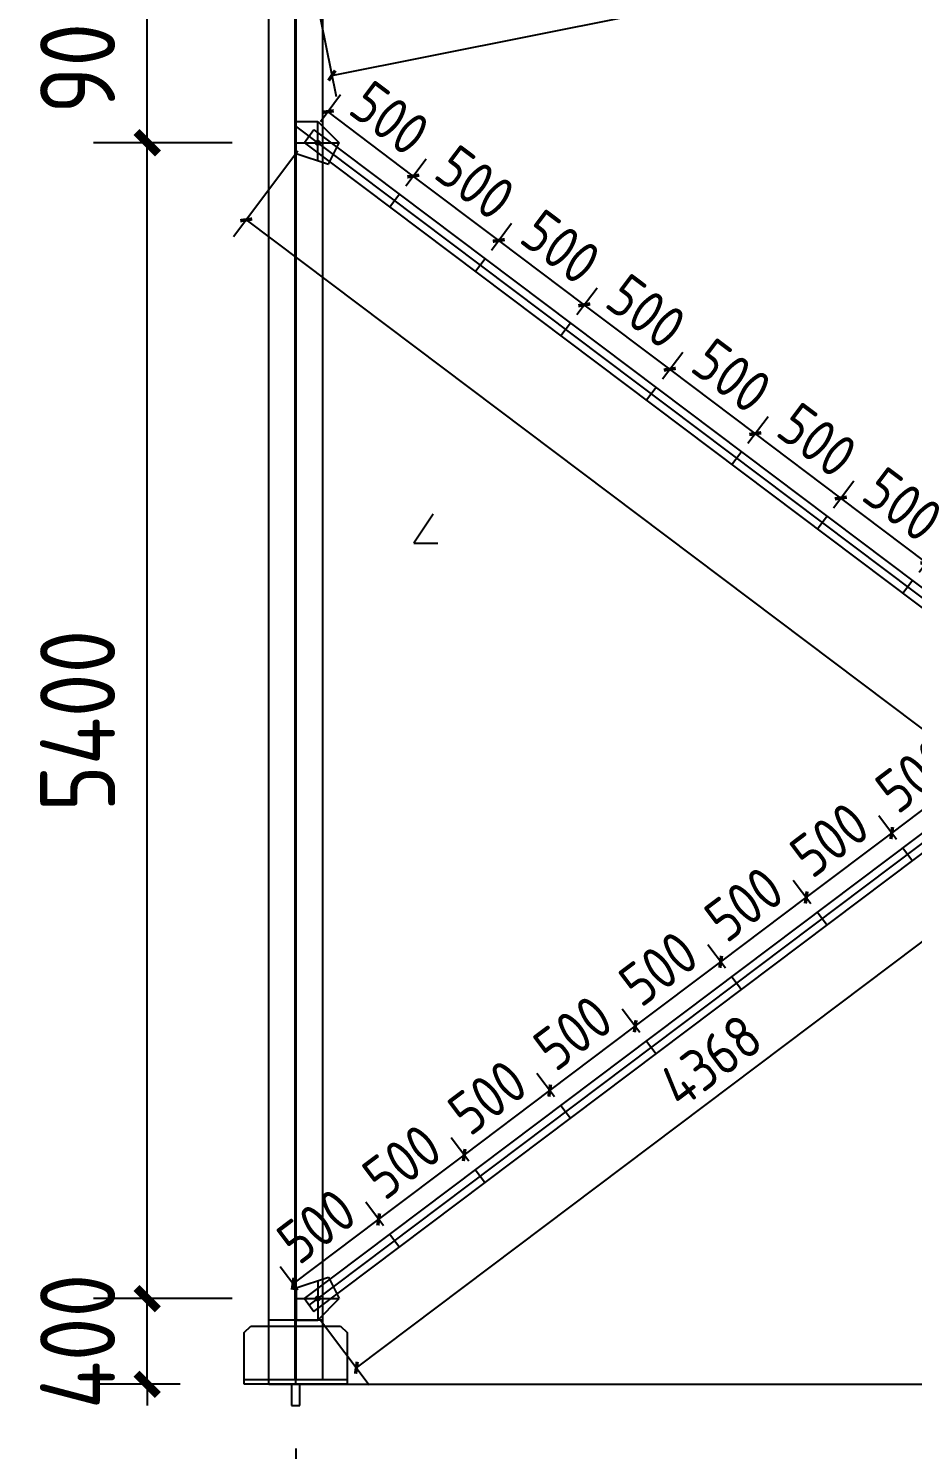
# Model space of a CAD drawing. Extents: x 411778 to 673094, y -11605 to 324395.
# Drawn here: x 495523 to 499652, y 61674 to 68313 of the extents above; entities that cross this region are included whole.
import ezdxf

# ---------------------------------------------------------------- set-up
doc = ezdxf.new("R2010")
doc.units = 0
doc.header["$LTSCALE"] = 1000
doc.header["$MEASUREMENT"] = 0
doc.layers.add('DOTE', color=1, linetype='Continuous')
doc.styles.get("Standard").update_dxf_attribs({"font": 'gbenor.shx', "bigfont": 'gbcbig.shx'})
doc.dimstyles.get("Standard").update_dxf_attribs({"dimscale": 100, "dimtxt": 3.5, "dimasz": 1, "dimexe": 2.5, "dimexo": 3, "dimgap": 1.5, "dimtad": 1, "dimdec": 0, "dimzin": 0, "dimdsep": 46, "dimtxsty": 'Standard', "dimblk": 'ARCHTICK', "dimcen": 0.09, "dimadec": 0, "dimazin": 0, "dimtfac": 1, "dimtdec": 0, "dimtix": 1, "dimtmove": 2, "dimatfit": 3, "dimfxl": 1, "dimtolj": 1, "dimtzin": 0, "dimarcsym": 0})

# ---------------------------------------------------------------- blocks, each defined once
blk = doc.blocks.new('_ArchTick')
at = {"color": 0, "linetype": 'ByBlock', "const_width": 0.4}
blk.add_lwpolyline([(-0.5, -0.5), (0.5, 0.5)], dxfattribs=at)
blk = doc.blocks.new('*D704')
at = {"color": 0, "lineweight": -2}
for p, q in [((496771, 61679), (496771, 60912)), ((504146, 61679), (504146, 60912)), ((496771, 61162), (504146, 61162))]:
    blk.add_line(p, q, dxfattribs=at)
at = {"layer": 'Defpoints', "color": 0}
for p in [(496771, 61979), (504146, 61979), (504146, 61162)]:
    blk.add_point(p, dxfattribs=at)
at = {"color": 0, "lineweight": -2, "xscale": 100, "yscale": 100, "zscale": 100, "rotation": 180}
blk.add_blockref('_ArchTick', (496771, 61162), dxfattribs=at)
at = {"color": 0, "lineweight": -2, "xscale": 100, "yscale": 100, "zscale": 100}
blk.add_blockref('_ArchTick', (504146, 61162), dxfattribs=at)
at = {"color": 0, "insert": (500458.5, 61487), "char_height": 350, "attachment_point": 5}
blk.add_mtext('\\A1;7375', dxfattribs=at)
blk = doc.blocks.new('*D706')
at = {"color": 3, "lineweight": -2}
for p, q in [((497180.8, 62719.6), (497098.4, 62829)), ((496759.2, 62448.3), (497158.6, 62749.1)), ((496781.4, 62418.8), (496699.1, 62528.1))]:
    blk.add_line(p, q, dxfattribs=at)
at = {"layer": 'Defpoints', "color": 0}
for p in [(497158.6, 62749.1), (497210.9, 62679.7), (496811.5, 62378.9)]:
    blk.add_point(p, dxfattribs=at)
at = {"color": 3, "lineweight": -2, "xscale": 40, "yscale": 40, "zscale": 40}
for p, rotation in [((497158.6, 62749.1), 36.98863594397406), ((496759.2, 62448.3), 216.9886359439741)]:
    blk.add_blockref('_ArchTick', p, dxfattribs=dict(at, rotation=rotation))
at = {"color": 0, "insert": (496868.7, 62718.5), "char_height": 200, "attachment_point": 5, "rotation": 36.98864}
blk.add_mtext('\\A1;500', dxfattribs=at)
blk = doc.blocks.new('*D707')
at = {"color": 3, "lineweight": -2}
for p, q in [((497580.2, 63020.5), (497497.8, 63129.8)), ((497158.6, 62749.1), (497558, 63049.9)), ((497180.8, 62719.6), (497098.4, 62829))]:
    blk.add_line(p, q, dxfattribs=at)
at = {"layer": 'Defpoints', "color": 0}
for p in [(497558, 63049.9), (497610.3, 62980.5), (497210.9, 62679.7)]:
    blk.add_point(p, dxfattribs=at)
at = {"color": 3, "lineweight": -2, "xscale": 40, "yscale": 40, "zscale": 40}
for p, rotation in [((497558, 63049.9), 36.98863594394676), ((497158.6, 62749.1), 216.9886359439468)]:
    blk.add_blockref('_ArchTick', p, dxfattribs=dict(at, rotation=rotation))
at = {"color": 0, "insert": (497268, 63019.3), "char_height": 200, "attachment_point": 5, "rotation": 36.98864}
blk.add_mtext('\\A1;500', dxfattribs=at)
blk = doc.blocks.new('*D708')
at = {"color": 3, "lineweight": -2}
for p, q in [((497979.5, 63321.3), (497897.2, 63430.6)), ((497558, 63049.9), (497957.4, 63350.8)), ((497580.2, 63020.5), (497497.8, 63129.8))]:
    blk.add_line(p, q, dxfattribs=at)
at = {"layer": 'Defpoints', "color": 0}
for p in [(497957.4, 63350.8), (498009.6, 63281.4), (497610.3, 62980.5)]:
    blk.add_point(p, dxfattribs=at)
at = {"color": 3, "lineweight": -2, "xscale": 40, "yscale": 40, "zscale": 40}
for p, rotation in [((497957.4, 63350.8), 36.98863594394676), ((497558, 63049.9), 216.9886359439468)]:
    blk.add_blockref('_ArchTick', p, dxfattribs=dict(at, rotation=rotation))
at = {"color": 0, "insert": (497667.4, 63320.2), "char_height": 200, "attachment_point": 5, "rotation": 36.98864}
blk.add_mtext('\\A1;500', dxfattribs=at)
blk = doc.blocks.new('*D709')
at = {"color": 3, "lineweight": -2}
for p, q in [((498378.9, 63622.1), (498296.6, 63731.5)), ((497957.4, 63350.8), (498356.7, 63651.6)), ((497979.5, 63321.3), (497897.2, 63430.6))]:
    blk.add_line(p, q, dxfattribs=at)
at = {"layer": 'Defpoints', "color": 0}
for p in [(498356.7, 63651.6), (498409, 63582.2), (498009.6, 63281.4)]:
    blk.add_point(p, dxfattribs=at)
at = {"color": 3, "lineweight": -2, "xscale": 40, "yscale": 40, "zscale": 40}
for p, rotation in [((498356.7, 63651.6), 36.98863594394676), ((497957.4, 63350.8), 216.9886359439468)]:
    blk.add_blockref('_ArchTick', p, dxfattribs=dict(at, rotation=rotation))
at = {"color": 0, "insert": (498066.8, 63621), "char_height": 200, "attachment_point": 5, "rotation": 36.98864}
blk.add_mtext('\\A1;500', dxfattribs=at)
blk = doc.blocks.new('*D710')
at = {"color": 3, "lineweight": -2}
for p, q in [((498778.3, 63922.9), (498695.9, 64032.3)), ((498356.7, 63651.6), (498756.1, 63952.4)), ((498378.9, 63622.1), (498296.6, 63731.5))]:
    blk.add_line(p, q, dxfattribs=at)
at = {"layer": 'Defpoints', "color": 0}
for p in [(498756.1, 63952.4), (498808.4, 63883), (498409, 63582.2)]:
    blk.add_point(p, dxfattribs=at)
at = {"color": 3, "lineweight": -2, "xscale": 40, "yscale": 40, "zscale": 40}
for p, rotation in [((498756.1, 63952.4), 36.98863594394676), ((498356.7, 63651.6), 216.9886359439468)]:
    blk.add_blockref('_ArchTick', p, dxfattribs=dict(at, rotation=rotation))
at = {"color": 0, "insert": (498466.2, 63921.8), "char_height": 200, "attachment_point": 5, "rotation": 36.98864}
blk.add_mtext('\\A1;500', dxfattribs=at)
blk = doc.blocks.new('*D711')
at = {"color": 3, "lineweight": -2}
for p, q in [((499177.7, 64223.8), (499095.3, 64333.1)), ((498756.1, 63952.4), (499155.5, 64253.2)), ((498778.3, 63922.9), (498695.9, 64032.3))]:
    blk.add_line(p, q, dxfattribs=at)
at = {"layer": 'Defpoints', "color": 0}
for p in [(499155.5, 64253.2), (499207.8, 64183.8), (498808.4, 63883)]:
    blk.add_point(p, dxfattribs=at)
at = {"color": 3, "lineweight": -2, "xscale": 40, "yscale": 40, "zscale": 40}
for p, rotation in [((499155.5, 64253.2), 36.98863594394676), ((498756.1, 63952.4), 216.9886359439468)]:
    blk.add_blockref('_ArchTick', p, dxfattribs=dict(at, rotation=rotation))
at = {"color": 0, "insert": (498865.6, 64222.6), "char_height": 200, "attachment_point": 5, "rotation": 36.98864}
blk.add_mtext('\\A1;500', dxfattribs=at)
blk = doc.blocks.new('*D712')
at = {"color": 3, "lineweight": -2}
for p, q in [((499577.1, 64524.6), (499494.7, 64633.9)), ((499155.5, 64253.2), (499554.9, 64554.1)), ((499177.7, 64223.8), (499095.3, 64333.1))]:
    blk.add_line(p, q, dxfattribs=at)
at = {"layer": 'Defpoints', "color": 0}
for p in [(499554.9, 64554.1), (499607.1, 64484.7), (499207.8, 64183.8)]:
    blk.add_point(p, dxfattribs=at)
at = {"color": 3, "lineweight": -2, "xscale": 40, "yscale": 40, "zscale": 40}
for p, rotation in [((499554.9, 64554.1), 36.98863594394676), ((499155.5, 64253.2), 216.9886359439468)]:
    blk.add_blockref('_ArchTick', p, dxfattribs=dict(at, rotation=rotation))
at = {"color": 0, "insert": (499264.9, 64523.5), "char_height": 200, "attachment_point": 5, "rotation": 36.98864}
blk.add_mtext('\\A1;500', dxfattribs=at)
blk = doc.blocks.new('*D713')
at = {"color": 3, "lineweight": -2}
for p, q in [((499976.4, 64825.4), (499894.1, 64934.8)), ((499554.9, 64554.1), (499954.2, 64854.9)), ((499577.1, 64524.6), (499494.7, 64633.9))]:
    blk.add_line(p, q, dxfattribs=at)
at = {"layer": 'Defpoints', "color": 0}
for p in [(499954.2, 64854.9), (500006.5, 64785.5), (499607.1, 64484.7)]:
    blk.add_point(p, dxfattribs=at)
at = {"color": 3, "lineweight": -2, "xscale": 40, "yscale": 40, "zscale": 40}
for p, rotation in [((499954.2, 64854.9), 36.98863594394676), ((499554.9, 64554.1), 216.9886359439468)]:
    blk.add_blockref('_ArchTick', p, dxfattribs=dict(at, rotation=rotation))
at = {"color": 0, "insert": (499664.3, 64824.3), "char_height": 200, "attachment_point": 5, "rotation": 36.98864}
blk.add_mtext('\\A1;500', dxfattribs=at)
blk = doc.blocks.new('*D734')
at = {"color": 3, "lineweight": -2}
for p, q in [((499283, 66074), (499377.2, 66199.2)), ((499716.5, 65818.5), (499317.1, 66119.3)), ((499682.3, 65773.2), (499776.6, 65898.3))]:
    blk.add_line(p, q, dxfattribs=at)
at = {"layer": 'Defpoints', "color": 0}
for p in [(499317.1, 66119.3), (499252.9, 66034.1), (499652.3, 65733.2)]:
    blk.add_point(p, dxfattribs=at)
at = {"color": 3, "lineweight": -2, "xscale": 40, "yscale": 40, "zscale": 40}
for p, rotation in [((499317.1, 66119.3), 143.0113640560533), ((499716.5, 65818.5), 323.0113640560533)]:
    blk.add_blockref('_ArchTick', p, dxfattribs=dict(at, rotation=rotation))
at = {"color": 0, "insert": (499607, 66088.7), "char_height": 200, "attachment_point": 5, "rotation": 323.01136}
blk.add_mtext('\\A1;500', dxfattribs=at)
blk = doc.blocks.new('*D735')
at = {"color": 3, "lineweight": -2}
for p, q in [((498883.6, 66374.8), (498977.9, 66500)), ((499317.1, 66119.3), (498917.7, 66420.1)), ((499283, 66074), (499377.2, 66199.2))]:
    blk.add_line(p, q, dxfattribs=at)
at = {"layer": 'Defpoints', "color": 0}
for p in [(498917.7, 66420.1), (498853.5, 66334.9), (499252.9, 66034.1)]:
    blk.add_point(p, dxfattribs=at)
at = {"color": 3, "lineweight": -2, "xscale": 40, "yscale": 40, "zscale": 40}
for p, rotation in [((498917.7, 66420.1), 143.0113640560533), ((499317.1, 66119.3), 323.0113640560533)]:
    blk.add_blockref('_ArchTick', p, dxfattribs=dict(at, rotation=rotation))
at = {"color": 0, "insert": (499207.6, 66389.5), "char_height": 200, "attachment_point": 5, "rotation": 323.01136}
blk.add_mtext('\\A1;500', dxfattribs=at)
blk = doc.blocks.new('*D736')
at = {"color": 3, "lineweight": -2}
for p, q in [((498484.2, 66675.7), (498578.5, 66800.8)), ((498917.7, 66420.1), (498518.3, 66720.9)), ((498883.6, 66374.8), (498977.9, 66500))]:
    blk.add_line(p, q, dxfattribs=at)
at = {"layer": 'Defpoints', "color": 0}
for p in [(498518.3, 66720.9), (498454.1, 66635.7), (498853.5, 66334.9)]:
    blk.add_point(p, dxfattribs=at)
at = {"color": 3, "lineweight": -2, "xscale": 40, "yscale": 40, "zscale": 40}
for p, rotation in [((498518.3, 66720.9), 143.0113640560533), ((498917.7, 66420.1), 323.0113640560533)]:
    blk.add_blockref('_ArchTick', p, dxfattribs=dict(at, rotation=rotation))
at = {"color": 0, "insert": (498808.3, 66690.3), "char_height": 200, "attachment_point": 5, "rotation": 323.01136}
blk.add_mtext('\\A1;500', dxfattribs=at)
blk = doc.blocks.new('*D737')
at = {"color": 3, "lineweight": -2}
for p, q in [((498084.8, 66976.5), (498179.1, 67101.6)), ((498518.3, 66720.9), (498118.9, 67021.8)), ((498484.2, 66675.7), (498578.5, 66800.8))]:
    blk.add_line(p, q, dxfattribs=at)
at = {"layer": 'Defpoints', "color": 0}
for p in [(498118.9, 67021.8), (498054.8, 66936.6), (498454.1, 66635.7)]:
    blk.add_point(p, dxfattribs=at)
at = {"color": 3, "lineweight": -2, "xscale": 40, "yscale": 40, "zscale": 40}
for p, rotation in [((498118.9, 67021.8), 143.0113640560533), ((498518.3, 66720.9), 323.0113640560533)]:
    blk.add_blockref('_ArchTick', p, dxfattribs=dict(at, rotation=rotation))
at = {"color": 0, "insert": (498408.9, 66991.2), "char_height": 200, "attachment_point": 5, "rotation": 323.01136}
blk.add_mtext('\\A1;500', dxfattribs=at)
blk = doc.blocks.new('*D738')
at = {"color": 3, "lineweight": -2}
for p, q in [((497685.5, 67277.3), (497779.7, 67402.5)), ((498118.9, 67021.8), (497719.6, 67322.6)), ((498084.8, 66976.5), (498179.1, 67101.6))]:
    blk.add_line(p, q, dxfattribs=at)
at = {"layer": 'Defpoints', "color": 0}
for p in [(497719.6, 67322.6), (497655.4, 67237.4), (498054.8, 66936.6)]:
    blk.add_point(p, dxfattribs=at)
at = {"color": 3, "lineweight": -2, "xscale": 40, "yscale": 40, "zscale": 40}
for p, rotation in [((497719.6, 67322.6), 143.0113640560533), ((498118.9, 67021.8), 323.0113640560533)]:
    blk.add_blockref('_ArchTick', p, dxfattribs=dict(at, rotation=rotation))
at = {"color": 0, "insert": (498009.5, 67292), "char_height": 200, "attachment_point": 5, "rotation": 323.01136}
blk.add_mtext('\\A1;500', dxfattribs=at)
blk = doc.blocks.new('*D739')
at = {"color": 3, "lineweight": -2}
for p, q in [((497286.1, 67578.1), (497380.4, 67703.3)), ((497719.6, 67322.6), (497320.2, 67623.4)), ((497685.5, 67277.3), (497779.7, 67402.5))]:
    blk.add_line(p, q, dxfattribs=at)
at = {"layer": 'Defpoints', "color": 0}
for p in [(497320.2, 67623.4), (497256, 67538.2), (497655.4, 67237.4)]:
    blk.add_point(p, dxfattribs=at)
at = {"color": 3, "lineweight": -2, "xscale": 40, "yscale": 40, "zscale": 40}
for p, rotation in [((497320.2, 67623.4), 143.0113640560533), ((497719.6, 67322.6), 323.0113640560533)]:
    blk.add_blockref('_ArchTick', p, dxfattribs=dict(at, rotation=rotation))
at = {"color": 0, "insert": (497610.1, 67592.8), "char_height": 200, "attachment_point": 5, "rotation": 323.01136}
blk.add_mtext('\\A1;500', dxfattribs=at)
blk = doc.blocks.new('*D740')
at = {"color": 3, "lineweight": -2}
for p, q in [((496886.7, 67879), (496981, 68004.1)), ((497320.2, 67623.4), (496920.8, 67924.3)), ((497286.1, 67578.1), (497380.4, 67703.3))]:
    blk.add_line(p, q, dxfattribs=at)
at = {"layer": 'Defpoints', "color": 0}
for p in [(496920.8, 67924.3), (496856.6, 67839), (497256, 67538.2)]:
    blk.add_point(p, dxfattribs=at)
at = {"color": 3, "lineweight": -2, "xscale": 40, "yscale": 40, "zscale": 40}
for p, rotation in [((496920.8, 67924.3), 143.0113640560533), ((497320.2, 67623.4), 323.0113640560533)]:
    blk.add_blockref('_ArchTick', p, dxfattribs=dict(at, rotation=rotation))
at = {"color": 0, "insert": (497210.8, 67893.7), "char_height": 200, "attachment_point": 5, "rotation": 323.01136}
blk.add_mtext('\\A1;500', dxfattribs=at)
blk = doc.blocks.new('*D741')
at = {"color": 3, "lineweight": -2}
for p, q in [((500375.4, 64906.8), (500603.4, 64604)), ((497054.6, 62056.1), (500543.3, 64683.9)), ((496886.7, 62279), (497114.8, 61976.2))]:
    blk.add_line(p, q, dxfattribs=at)
at = {"layer": 'Defpoints', "color": 0}
for p in [(500345.3, 64946.8), (500543.3, 64683.9), (496856.6, 62319)]:
    blk.add_point(p, dxfattribs=at)
at = {"color": 3, "lineweight": -2, "xscale": 40, "yscale": 40, "zscale": 40}
for p, rotation in [((500543.3, 64683.9), 36.98863594396601), ((497054.6, 62056.1), 216.988635943966)]:
    blk.add_blockref('_ArchTick', p, dxfattribs=dict(at, rotation=rotation))
at = {"color": 0, "insert": (498708.7, 63489.8), "char_height": 200, "attachment_point": 5, "rotation": 36.98864}
blk.add_mtext('\\A1;4368', dxfattribs=at)
blk = doc.blocks.new('*D743')
at = {"color": 3, "lineweight": -2}
for p, q in [((496781.4, 67739.2), (496479.9, 67338.9)), ((496540.1, 67418.8), (503788.9, 61958.6)), ((504030.3, 62279), (503728.8, 61878.7))]:
    blk.add_line(p, q, dxfattribs=at)
at = {"layer": 'Defpoints', "color": 0}
for p in [(496811.5, 67779.1), (504060.4, 62319), (503788.9, 61958.6)]:
    blk.add_point(p, dxfattribs=at)
at = {"color": 3, "lineweight": -2, "xscale": 40, "yscale": 40, "zscale": 40}
for p, rotation in [((496540.1, 67418.8), 143.011364056067), ((503788.9, 61958.6), 323.011364056067)]:
    blk.add_blockref('_ArchTick', p, dxfattribs=dict(at, rotation=rotation))
at = {"color": 0, "insert": (500748.5, 64471.5), "char_height": 200, "attachment_point": 5, "rotation": 323.01136}
blk.add_mtext('\\A1;9075', dxfattribs=at)
blk = doc.blocks.new('*D2275')
at = {"color": 3, "lineweight": -2}
for p, q in [((504109.2, 70037.2), (504227, 69448.6)), ((496940.3, 68092.8), (504207.3, 69546.6)), ((496842.1, 68583.4), (496959.9, 67994.8))]:
    blk.add_line(p, q, dxfattribs=at)
at = {"layer": 'Defpoints', "color": 0}
for p in [(504099.4, 70086.2), (504207.3, 69546.6), (496832.3, 68632.4)]:
    blk.add_point(p, dxfattribs=at)
at = {"color": 3, "lineweight": -2, "xscale": 40, "yscale": 40, "zscale": 40}
for p, rotation in [((504207.3, 69546.6), 11.31299442100062), ((496940.3, 68092.8), 191.3129944210006)]:
    blk.add_blockref('_ArchTick', p, dxfattribs=dict(at, rotation=rotation))
at = {"color": 0, "insert": (500544.4, 68966.8), "char_height": 200, "attachment_point": 5, "rotation": 11.31299}
blk.add_mtext('\\A1;7411', dxfattribs=at)
blk = doc.blocks.new('*D2276')
at = {"color": 0, "lineweight": -2}
for p, q in [((496474, 67779), (495827.5, 67779)), ((496077.5, 62379), (496077.5, 67779)), ((496474, 62379), (495827.5, 62379))]:
    blk.add_line(p, q, dxfattribs=at)
at = {"layer": 'Defpoints', "color": 0}
for p in [(496077.5, 67779), (496774, 67779), (496774, 62379)]:
    blk.add_point(p, dxfattribs=at)
at = {"color": 0, "lineweight": -2, "xscale": 100, "yscale": 100, "zscale": 100}
for p, rotation in [((496077.5, 67779), 90), ((496077.5, 62379), 270)]:
    blk.add_blockref('_ArchTick', p, dxfattribs=dict(at, rotation=rotation))
at = {"color": 0, "insert": (495752.5, 65079), "char_height": 350, "attachment_point": 5, "rotation": 90}
blk.add_mtext('\\A1;5400', dxfattribs=at)
blk = doc.blocks.new('*D2277')
at = {"color": 0, "lineweight": -2}
for p, q in [((496474, 68679), (495827.5, 68679)), ((496077.5, 67779), (496077.5, 68679)), ((496474, 67779), (495827.5, 67779))]:
    blk.add_line(p, q, dxfattribs=at)
at = {"layer": 'Defpoints', "color": 0}
for p in [(496077.5, 68679), (496774, 68679), (496774, 67779)]:
    blk.add_point(p, dxfattribs=at)
at = {"color": 0, "lineweight": -2, "xscale": 100, "yscale": 100, "zscale": 100}
for p, rotation in [((496077.5, 68679), 90), ((496077.5, 67779), 270)]:
    blk.add_blockref('_ArchTick', p, dxfattribs=dict(at, rotation=rotation))
at = {"color": 0, "insert": (495752.5, 68229), "char_height": 350, "attachment_point": 5, "rotation": 90}
blk.add_mtext('\\A1;900', dxfattribs=at)
blk = doc.blocks.new('*D2302')
at = {"color": 0, "lineweight": -2}
for p, q in [((496077.5, 62379), (496077.5, 62479)), ((496474, 62379), (495827.5, 62379)), ((496077.5, 61979), (496077.5, 62379)), ((496231, 61979), (495827.5, 61979)), ((496077.5, 61979), (496077.5, 61879))]:
    blk.add_line(p, q, dxfattribs=at)
at = {"layer": 'Defpoints', "color": 0}
for p in [(496077.5, 62379), (496774, 62379), (496531, 61979)]:
    blk.add_point(p, dxfattribs=at)
at = {"color": 0, "lineweight": -2, "xscale": 100, "yscale": 100, "zscale": 100}
for p, rotation in [((496077.5, 62379), 270), ((496077.5, 61979), 90)]:
    blk.add_blockref('_ArchTick', p, dxfattribs=dict(at, rotation=rotation))
at = {"color": 0, "insert": (495752.5, 62179), "char_height": 350, "attachment_point": 5, "rotation": 90}
blk.add_mtext('\\A1;400', dxfattribs=at)

msp = doc.modelspace()

# ---------------------------------------------------------------- linework, layer by layer
for p, q in [((496646, 61979), (496646, 70979)), ((496768, 62001), (496768, 70979)), ((496774, 62001), (496774, 70979)), ((496896, 70979), (496896, 62001)), ((496770.2, 67857.2), (504082.9, 62348.9)), ((496774, 67879), (496874, 67879)), ((496774, 67729), (496774, 67879)), ((496874, 67695.7), (496874, 67879)), ((496874, 67879), (496974, 67779)), ((496856.6, 67839), (496811.5, 67779.1)), ((496856.6, 67839), (504105.5, 62378.9)), ((496774, 67779), (496974, 67779)), ((496774, 67729), (496924, 67679)), ((496811.5, 67779.1), (504060.4, 62319)), ((496924, 67679), (496974, 67779)), ((497256, 67538.2), (497210.9, 67478.3)), ((497655.4, 67237.4), (497610.3, 67177.5)), ((498054.8, 66936.6), (498009.6, 66876.6)), ((498454.1, 66635.7), (498409, 66575.8)), ((498853.5, 66334.9), (498808.4, 66275)), ((497413.5, 66044.5), (497322.5, 65908)), ((499252.9, 66034.1), (499207.8, 65974.2)), ((497322.5, 65908), (497434.5, 65908)), ((499652.3, 65733.2), (499607.1, 65673.3)), ((496834.1, 62348.9), (500458.5, 65079)), ((496811.5, 62378.9), (500300.1, 65006.7)), ((496856.6, 62319), (500345.3, 64946.8)), ((499607.1, 64484.7), (499652.3, 64424.8)), ((499207.8, 64183.8), (499252.9, 64123.9)), ((498808.4, 63883), (498853.5, 63823.1)), ((498409, 63582.2), (498454.1, 63522.3)), ((498009.6, 63281.4), (498054.8, 63221.4)), ((497610.3, 62980.5), (497655.4, 62920.6)), ((497210.9, 62679.7), (497256, 62619.8)), ((496774, 62429), (496924, 62479)), ((496924, 62479), (496974, 62379)), ((496774, 62429), (496774, 62279)), ((496874, 62462.3), (496874, 62279)), ((496774, 62379), (496974, 62379)), ((496811.5, 62378.9), (496856.6, 62319)), ((496849, 62379), (496899, 62379)), ((496874, 62404), (496874, 62354)), ((496874, 62279), (496974, 62379)), ((496896, 62279), (496646, 62279)), ((496774, 62279), (496874, 62279)), ((496531, 62221), (496561, 62251)), ((496531, 62001), (496531, 62221)), ((496561, 62251), (496981, 62251)), ((496561, 62251), (496981, 62251)), ((496981, 62251), (497011, 62221)), ((497011, 62221), (497011, 62001)), ((496531, 62001), (497011, 62001)), ((496531, 61979), (496531, 62001)), ((497011, 61979), (496531, 61979)), ((496646, 61979), (504146, 61979)), ((496771, 61979), (496751, 61979)), ((497011, 62001), (497011, 61979))]:
    msp.add_line(p, q)
at = {"color": 1}
for p, q in [((496771, 61979), (496771, 70979)), ((496751, 61979), (496751, 61879)), ((496791, 61879), (496791, 61979)), ((496751, 61879), (496791, 61879))]:
    msp.add_line(p, q, dxfattribs=at)
for centre in [(496874, 67779), (496874, 62379)]:
    msp.add_circle(centre, 10)
at = {"layer": 'DOTE'}
msp.add_line((496646, 61979), (496646, 70979), dxfattribs=at)

# ---------------------------------------------------------------- dimensions: what is measured, and where the dimension line sits
for p1, p2, distance, picture, middle in [((496832.3, 68632.4), (504099.4, 70086.2), -550.3, '*D2275', (500544.4, 68966.8)), ((496856.6, 62319), (500345.3, 64946.8), -329.1, '*D741', (498708.7, 63489.8)), ((496811.5, 62378.9), (497210.9, 62679.7), 86.9, '*D706', (496868.7, 62718.5))]:
    dim = msp.add_aligned_dim(p1=p1, p2=p2, distance=distance, dimstyle='Standard', override={"dimtxt": 2, "dimasz": 0.4, "dimexe": 1, "dimexo": 0.5, "dimgap": 0.5, "dimclrd": 3, "dimclre": 3})
    dim.commit()
    dim.dimension.update_dxf_attribs({"geometry": picture, "text_midpoint": middle})
for base, p1, p2, picture, middle in [((496077.5, 68679), (496774, 67779), (496774, 68679), '*D2277', (495752.5, 68229)), ((496077.5, 67779), (496774, 62379), (496774, 67779), '*D2276', (495752.5, 65079)), ((496077.5, 62379), (496531, 61979), (496774, 62379), '*D2302', (495752.5, 62179))]:
    dim = msp.add_linear_dim(base=base, p1=p1, p2=p2, angle=90, dimstyle='Standard')
    dim.commit()
    dim.dimension.update_dxf_attribs({"geometry": picture, "text_midpoint": middle})
for base, p1, p2, angle, picture, middle in [((496920.8, 67924.3), (497256, 67538.2), (496856.6, 67839), 323.01136, '*D740', (497210.8, 67893.7)), ((497320.2, 67623.4), (497655.4, 67237.4), (497256, 67538.2), 323.01136, '*D739', (497610.1, 67592.8)), ((497719.6, 67322.6), (498054.8, 66936.6), (497655.4, 67237.4), 323.01136, '*D738', (498009.5, 67292)), ((498118.9, 67021.8), (498454.1, 66635.7), (498054.8, 66936.6), 323.01136, '*D737', (498408.9, 66991.2)), ((498518.3, 66720.9), (498853.5, 66334.9), (498454.1, 66635.7), 323.01136, '*D736', (498808.3, 66690.3)), ((498917.7, 66420.1), (499252.9, 66034.1), (498853.5, 66334.9), 323.01136, '*D735', (499207.6, 66389.5)), ((499317.1, 66119.3), (499652.3, 65733.2), (499252.9, 66034.1), 323.01136, '*D734', (499607, 66088.7)), ((499954.2, 64854.9), (499607.1, 64484.7), (500006.5, 64785.5), 216.98864, '*D713', (499664.3, 64824.3)), ((499554.9, 64554.1), (499207.8, 64183.8), (499607.1, 64484.7), 216.98864, '*D712', (499264.9, 64523.5)), ((499155.5, 64253.2), (498808.4, 63883), (499207.8, 64183.8), 216.98864, '*D711', (498865.6, 64222.6)), ((498756.1, 63952.4), (498409, 63582.2), (498808.4, 63883), 216.98864, '*D710', (498466.2, 63921.8)), ((498356.7, 63651.6), (498009.6, 63281.4), (498409, 63582.2), 216.98864, '*D709', (498066.8, 63621)), ((497957.4, 63350.8), (497610.3, 62980.5), (498009.6, 63281.4), 216.98864, '*D708', (497667.4, 63320.2)), ((497558, 63049.9), (497210.9, 62679.7), (497610.3, 62980.5), 216.98864, '*D707', (497268, 63019.3))]:
    dim = msp.add_linear_dim(base=base, p1=p1, p2=p2, angle=angle, dimstyle='Standard', override={"dimtxt": 2, "dimasz": 0.4, "dimexe": 1, "dimexo": 0.5, "dimgap": 0.5, "dimclrd": 3, "dimclre": 3})
    dim.commit()
    dim.dimension.update_dxf_attribs({"geometry": picture, "text_midpoint": middle})
dim = msp.add_linear_dim(base=(503788.9, 61958.6), p1=(496811.5, 67779.1), p2=(504060.4, 62319), angle=323.01136, dimstyle='Standard', override={"dimtxt": 2, "dimasz": 0.4, "dimexe": 1, "dimexo": 0.5, "dimgap": 0.5, "dimclrd": 3, "dimclre": 3})
dim.commit()
dim.dimension.update_dxf_attribs({"geometry": '*D743', "text_midpoint": (500748.5, 64471.5), "dimtype": 161})
dim = msp.add_linear_dim(base=(504146, 61162), p1=(496771, 61979), p2=(504146, 61979), dimstyle='Standard')
dim.commit()
dim.dimension.update_dxf_attribs({"geometry": '*D704', "text_midpoint": (500458.5, 61487)})

doc.saveas('drawing.dxf')
